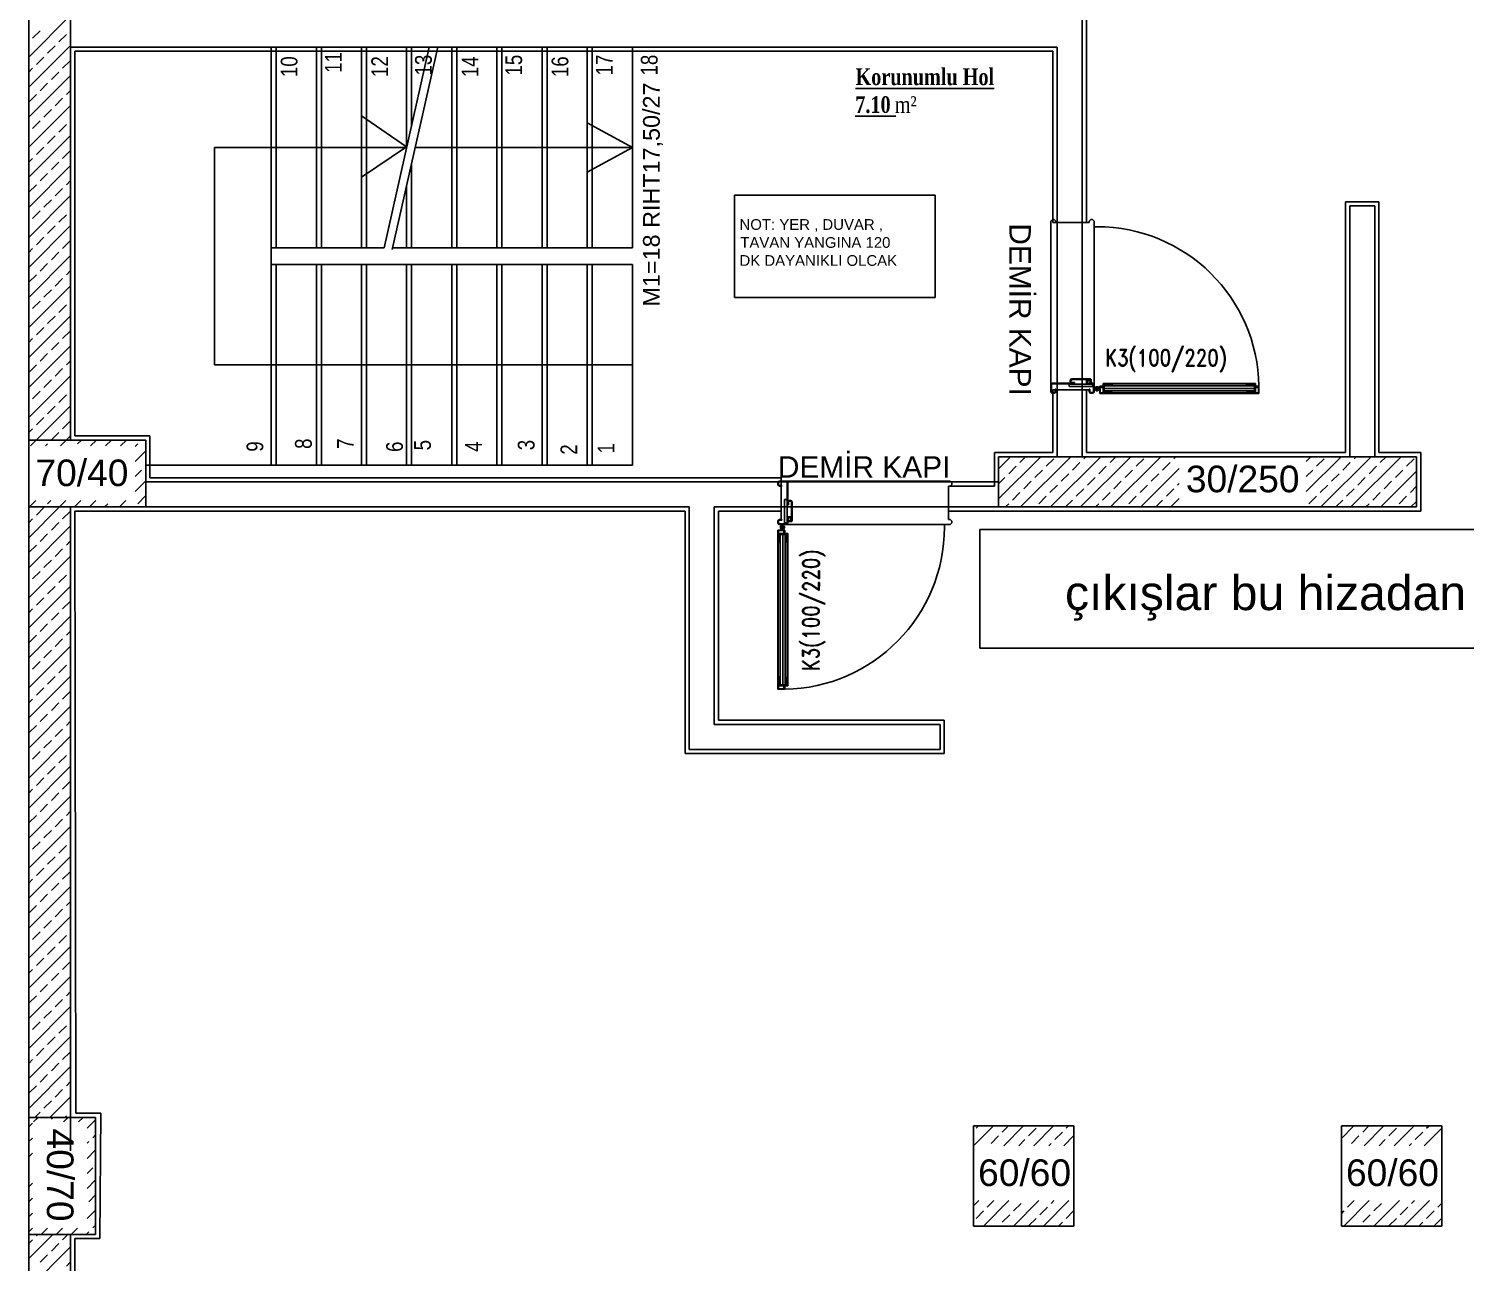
# Model space of a CAD drawing. Extents: x 357804 to 359242, y -615216 to -609926.
# Drawn here: x 357804 to 358663, y -613853 to -613115 of the extents above; entities that cross this region are included whole.
import ezdxf

# ---------------------------------------------------------------- set-up
doc = ezdxf.new("R2010")
doc.units = 0
doc.header["$MEASUREMENT"] = 0
doc.layers.add('M_Yazı', color=40, linetype='CONTINUOUS', lineweight=25)
doc.layers.add('MKDU0', color=50, linetype='CONTINUOUS')
doc.styles.add('BORA', font='times.ttf')
doc.styles.add('MtXpl_Times_New_Roma', font='timesbd.ttf')
doc.styles.add('ROMAND', font='romand', dxfattribs={"width": 0.8})
doc.styles.get("Standard").update_dxf_attribs({"font": 'arial.ttf'})
doc.styles.add('style2', font='arial.ttf')
doc.styles.add('style2222', font='arial.ttf', dxfattribs={"width": 0.8})

msp = doc.modelspace()

# ---------------------------------------------------------------- linework, layer by layer
at = {"layer": 'M_Yazı', "color": 4}
msp.add_lwpolyline([(358373.24, -613414.9), (359159.32, -613414.9), (359159.32, -613485.7), (358373.24, -613485.7)], close=True, dxfattribs=at)
at = {"layer": 'MKDU0', "color": 8, "ltscale": 0.03}
for p, q in [((357804.37, -613401.35), (357804.37, -611886.35)), ((357804.37, -614601.35), (357804.37, -611886.35)), ((357804.37, -611886.35), (357804.37, -614601.35)), ((357804.37, -611886.35), (357804.37, -614601.35)), ((357804.37, -613361.35), (357804.37, -612821.35)), ((357829.37, -613361.35), (357829.37, -612821.35)), ((358434.37, -613371.35), (358434.37, -612976.35)), ((358436.87, -613231.35), (358436.87, -612978.85)), ((357804.37, -613132.38), (357829.37, -613107.38)), ((357806.69, -613121.08), (357811.18, -613116.59)), ((357822.41, -613123.32), (357826.9, -613118.83)), ((357829.14, -613116.59), (357829.37, -613116.36)), ((357804.37, -613123.4), (357804.45, -613123.32)), ((357804.37, -613150.35), (357829.37, -613125.35)), ((357815.67, -613130.06), (357820.16, -613125.57)), ((358419.37, -613126.35), (357829.37, -613126.35)), ((357829.37, -613126.35), (357829.37, -613361.35)), ((358416.87, -613128.85), (357831.87, -613128.85)), ((357831.87, -613128.85), (357831.87, -613358.85)), ((357976.37, -613126.35), (357949.37, -613126.35)), ((357949.37, -613126.35), (357949.37, -613246.35)), ((357949.37, -613376.35), (357949.37, -613126.35)), ((357952.37, -613246.35), (357952.37, -613126.35)), ((358003.37, -613126.35), (357976.37, -613126.35)), ((357976.37, -613126.35), (357976.37, -613246.35)), ((357976.37, -613246.35), (357976.37, -613126.35)), ((357979.37, -613246.35), (357979.37, -613126.35)), ((358030.37, -613126.35), (358003.37, -613126.35)), ((358003.37, -613126.35), (358003.37, -613246.35)), ((358003.37, -613246.35), (358003.37, -613126.35)), ((358006.37, -613246.35), (358006.37, -613126.35)), ((358016.87, -613246.35), (358043.87, -613126.35)), ((358021.74, -613247.45), (358048.99, -613126.35)), ((358057.37, -613126.35), (358030.37, -613126.35)), ((358030.37, -613126.35), (358030.37, -613186.35)), ((358030.37, -613186.35), (358030.37, -613126.35)), ((358033.37, -613173.02), (358033.37, -613126.35)), ((358057.37, -613246.35), (358057.37, -613126.35)), ((358084.37, -613126.35), (358057.37, -613126.35)), ((358057.37, -613126.35), (358057.37, -613246.35)), ((358060.37, -613246.35), (358060.37, -613126.35)), ((358084.37, -613246.35), (358084.37, -613126.35)), ((358111.37, -613126.35), (358084.37, -613126.35)), ((358084.37, -613126.35), (358084.37, -613246.35)), ((358087.37, -613246.35), (358087.37, -613126.35)), ((358111.37, -613246.35), (358111.37, -613126.35)), ((358138.37, -613126.35), (358111.37, -613126.35)), ((358111.37, -613126.35), (358111.37, -613246.35)), ((358114.37, -613246.35), (358114.37, -613126.35)), ((358138.37, -613246.35), (358138.37, -613126.35)), ((358165.37, -613126.35), (358138.37, -613126.35)), ((358138.37, -613126.35), (358138.37, -613246.35)), ((358141.37, -613246.35), (358141.37, -613126.35)), ((358165.37, -613246.35), (358165.37, -613126.35)), ((358416.87, -613231.35), (358416.87, -613128.85)), ((358419.37, -613371.35), (358419.37, -613126.35)), ((357804.37, -613141.36), (357806.69, -613139.04)), ((357808.94, -613136.8), (357813.43, -613132.31)), ((357824.65, -613139.04), (357829.14, -613134.55)), ((357804.37, -613168.31), (357829.37, -613143.31)), ((357811.18, -613152.51), (357815.67, -613148.02)), ((357817.92, -613145.78), (357822.41, -613141.29)), ((357804.45, -613159.25), (357808.94, -613154.76)), ((357826.9, -613154.76), (357829.37, -613152.29)), ((357804.37, -613186.27), (357829.37, -613161.27)), ((357813.43, -613168.23), (357817.92, -613163.74)), ((357820.16, -613161.49), (357824.65, -613157)), ((357806.69, -613174.96), (357811.18, -613170.47)), ((357822.41, -613177.21), (357826.9, -613172.72)), ((357829.14, -613170.47), (357829.37, -613170.25)), ((358030.37, -613186.09), (358003.37, -613167.44)), ((358003.37, -613167.44), (358030.37, -613186.09)), ((358165.37, -613186.35), (358138.37, -613171.65)), ((358138.37, -613171.65), (358165.37, -613186.35)), ((357804.37, -613177.29), (357804.45, -613177.21)), ((357804.37, -613204.23), (357829.37, -613179.23)), ((357815.67, -613183.94), (357820.16, -613179.45)), ((357808.94, -613190.68), (357813.43, -613186.19)), ((357824.65, -613192.92), (357829.14, -613188.43)), ((357915.37, -613316.35), (357915.37, -613186.35)), ((357915.37, -613186.35), (358030.37, -613186.35)), ((358030.37, -613186.09), (358003.37, -613204.17)), ((358035.49, -613186.35), (358165.37, -613186.35)), ((358165.37, -613186.35), (358138.37, -613201.18)), ((357804.37, -613195.25), (357806.69, -613192.92)), ((357804.37, -613222.19), (357829.37, -613197.19)), ((357817.92, -613199.66), (357822.41, -613195.17)), ((358033.37, -613246.35), (358033.37, -613195.8)), ((357811.18, -613206.39), (357815.67, -613201.9)), ((357826.9, -613208.64), (357829.37, -613206.17)), ((357804.37, -613240.15), (357829.37, -613215.15)), ((357804.45, -613213.13), (357808.94, -613208.64)), ((357820.16, -613215.37), (357824.65, -613210.88)), ((358030.37, -613209.13), (358030.37, -613246.35)), ((358030.37, -613246.35), (358030.37, -613209.13)), ((358226.41, -613214.96), (358346.5, -613214.96)), ((358226.41, -613276.05), (358226.41, -613214.96)), ((358346.5, -613214.96), (358346.5, -613276.05)), ((357806.69, -613228.84), (357811.18, -613224.35)), ((357813.43, -613222.11), (357817.92, -613217.62)), ((357829.14, -613224.35), (357829.37, -613224.13)), ((358611.87, -613218.85), (358591.87, -613218.85)), ((358591.87, -613218.85), (358591.87, -613368.85)), ((358609.37, -613221.35), (358594.37, -613221.35)), ((358594.37, -613221.35), (358594.37, -613371.35)), ((358609.37, -613371.35), (358609.37, -613221.35)), ((358611.87, -613368.85), (358611.87, -613218.85)), ((357804.37, -613231.17), (357804.45, -613231.09)), ((357804.37, -613258.11), (357829.37, -613233.11)), ((357815.67, -613237.82), (357820.16, -613233.33)), ((357822.41, -613231.09), (357826.9, -613226.6)), ((358416.61, -613229.37), (358415.61, -613230.37)), ((358415.61, -613230.37), (358415.61, -613332.33)), ((358417.61, -613229.37), (358416.61, -613229.37)), ((358424.37, -613231.35), (358416.87, -613231.35)), ((358418.61, -613230.37), (358417.61, -613229.37)), ((358418.61, -613231.35), (358418.61, -613230.37)), ((358438.61, -613231.35), (358418.61, -613231.35)), ((358434.37, -613231.35), (358436.87, -613231.35)), ((358439.61, -613229.37), (358438.61, -613230.37)), ((358438.61, -613230.37), (358438.61, -613231.35)), ((358440.61, -613229.37), (358439.61, -613229.37)), ((358441.61, -613230.37), (358440.61, -613229.37)), ((358441.61, -613332.33), (358441.61, -613230.37)), ((358443.21, -613233.76), (358441.61, -613233.76)), ((357808.94, -613244.56), (357813.43, -613240.07)), ((357824.65, -613246.8), (357829.14, -613242.31)), ((358441.61, -613234.37), (358441.61, -613328.33)), ((357804.37, -613249.13), (357806.69, -613246.8)), ((357804.37, -613276.07), (357829.37, -613251.07)), ((357817.92, -613253.54), (357822.41, -613249.05)), ((357949.37, -613246.35), (357976.37, -613246.35)), ((357949.37, -613246.35), (357952.37, -613246.35)), ((357976.37, -613246.35), (358003.37, -613246.35)), ((357976.37, -613246.35), (357979.37, -613246.35)), ((358003.37, -613246.35), (358016.87, -613246.35)), ((358003.37, -613246.35), (358006.37, -613246.35)), ((358021.99, -613246.35), (358030.37, -613246.35)), ((358030.37, -613246.35), (358057.37, -613246.35)), ((358030.37, -613246.35), (358033.37, -613246.35)), ((358057.37, -613246.35), (358084.37, -613246.35)), ((358057.37, -613246.35), (358060.37, -613246.35)), ((358084.37, -613246.35), (358111.37, -613246.35)), ((358084.37, -613246.35), (358087.37, -613246.35)), ((358111.37, -613246.35), (358138.37, -613246.35)), ((358111.37, -613246.35), (358114.37, -613246.35)), ((358138.37, -613246.35), (358165.37, -613246.35)), ((358138.37, -613246.35), (358141.37, -613246.35)), ((357811.18, -613260.27), (357815.67, -613255.78)), ((357976.37, -613256.35), (357949.37, -613256.35)), ((357949.37, -613256.35), (357949.37, -613376.35)), ((357952.37, -613376.35), (357952.37, -613256.35)), ((358003.37, -613256.35), (357976.37, -613256.35)), ((357976.37, -613256.35), (357976.37, -613376.35)), ((357976.37, -613376.35), (357976.37, -613256.35)), ((357979.37, -613376.35), (357979.37, -613256.35)), ((358030.37, -613256.35), (358003.37, -613256.35)), ((358003.37, -613256.35), (358003.37, -613376.35)), ((358003.37, -613376.35), (358003.37, -613256.35)), ((358006.37, -613376.35), (358006.37, -613256.35)), ((358057.37, -613256.35), (358030.37, -613256.35)), ((358030.37, -613256.35), (358030.37, -613376.35)), ((358030.37, -613376.35), (358030.37, -613256.35)), ((358033.37, -613376.35), (358033.37, -613256.35)), ((358057.37, -613376.35), (358057.37, -613256.35)), ((358084.37, -613256.35), (358057.37, -613256.35)), ((358057.37, -613256.35), (358057.37, -613376.35)), ((358060.37, -613376.35), (358060.37, -613256.35)), ((358084.37, -613376.35), (358084.37, -613256.35)), ((358111.37, -613256.35), (358084.37, -613256.35)), ((358084.37, -613256.35), (358084.37, -613376.35)), ((358087.37, -613376.35), (358087.37, -613256.35)), ((358111.37, -613376.35), (358111.37, -613256.35)), ((358138.37, -613256.35), (358111.37, -613256.35)), ((358111.37, -613256.35), (358111.37, -613376.35)), ((358114.37, -613376.35), (358114.37, -613256.35)), ((358138.37, -613376.35), (358138.37, -613256.35)), ((358165.37, -613256.35), (358138.37, -613256.35)), ((358138.37, -613256.35), (358138.37, -613376.35)), ((358141.37, -613376.35), (358141.37, -613256.35)), ((358165.37, -613376.35), (358165.37, -613256.35)), ((357804.45, -613267.01), (357808.94, -613262.52)), ((357820.16, -613269.25), (357824.65, -613264.76)), ((357826.9, -613262.52), (357829.37, -613260.05)), ((357804.37, -613294.03), (357829.37, -613269.03)), ((357813.43, -613275.99), (357817.92, -613271.5)), ((358346.5, -613276.05), (358226.41, -613276.05)), ((357804.37, -613285.05), (357804.45, -613284.97)), ((357806.69, -613282.72), (357811.18, -613278.23)), ((357822.41, -613284.97), (357826.9, -613280.48)), ((357829.14, -613278.23), (357829.37, -613278.01)), ((357804.37, -613311.99), (357829.37, -613286.99)), ((357808.94, -613298.44), (357813.43, -613293.95)), ((357815.67, -613291.7), (357820.16, -613287.21)), ((357804.37, -613303.01), (357806.69, -613300.68)), ((357824.65, -613300.68), (357829.14, -613296.19)), ((357804.37, -613329.95), (357829.37, -613304.95)), ((357811.18, -613314.16), (357815.67, -613309.67)), ((357817.92, -613307.42), (357822.41, -613302.93)), ((357804.45, -613320.89), (357808.94, -613316.4)), ((357820.16, -613323.14), (357824.65, -613318.65)), ((357826.9, -613316.4), (357829.37, -613313.93)), ((358165.37, -613316.35), (357915.37, -613316.35)), ((357804.37, -613347.91), (357829.37, -613322.91)), ((357813.43, -613329.87), (357817.92, -613325.38)), ((358415.61, -613332.33), (358415.61, -613328.33)), ((358416.01, -613328.33), (358416.01, -613332.33)), ((358416.61, -613327.33), (358427.67, -613327.33)), ((358427.67, -613327.73), (358416.61, -613327.73)), ((358440.55, -613327.85), (358426.6, -613327.85)), ((358426.6, -613327.85), (358426.6, -613329.35)), ((358427.13, -613326.33), (358427.13, -613325.83)), ((358427.53, -613325.83), (358427.53, -613326.33)), ((358427.67, -613327.33), (358427.67, -613327.73)), ((358428.13, -613324.83), (358439.18, -613324.83)), ((358439.18, -613325.23), (358428.13, -613325.23)), ((358428.13, -613326.93), (358429.8, -613326.93)), ((358429.8, -613327.33), (358428.13, -613327.33)), ((358429.8, -613326.93), (358429.8, -613327.33)), ((358436.9, -613327.73), (358436.9, -613325.33)), ((358436.9, -613325.33), (358439.18, -613325.33)), ((358440.61, -613327.73), (358436.9, -613327.73)), ((358439.18, -613325.74), (358437.3, -613325.74)), ((358437.3, -613325.74), (358437.3, -613327.33)), ((358437.3, -613327.33), (358440.61, -613327.33)), ((358437.43, -613327.23), (358437.43, -613325.84)), ((358437.43, -613325.84), (358439.3, -613325.84)), ((358439.81, -613327.23), (358437.43, -613327.23)), ((358439.09, -613327.03), (358439.61, -613327.03)), ((358439.3, -613326.04), (358439.21, -613326.04)), ((358439.35, -613326.03), (358439.3, -613326.04)), ((358439.61, -613327.03), (358439.61, -613325.91)), ((358439.72, -613325.3), (358439.81, -613324.9)), ((358439.81, -613324.9), (358439.81, -613325.84)), ((358439.81, -613325.84), (358439.81, -613327.23)), ((358440.55, -613329.35), (358440.55, -613327.85)), ((358441.21, -613332.33), (358441.21, -613328.33)), ((358441.61, -613328.33), (358441.61, -613332.33)), ((358446.91, -613329.43), (358446.91, -613327.43)), ((358446.91, -613327.43), (358538.07, -613327.43)), ((358537.87, -613327.63), (358447.11, -613327.63)), ((358447.11, -613327.63), (358447.11, -613329.63)), ((358447.21, -613333.13), (358447.21, -613327.73)), ((358447.21, -613327.73), (358452.21, -613327.73)), ((358452.21, -613328.13), (358447.61, -613328.13)), ((358447.61, -613328.13), (358447.61, -613332.73)), ((358447.71, -613328.93), (358447.71, -613328.23)), ((358447.71, -613328.23), (358452.31, -613328.23)), ((358452.21, -613327.73), (358452.21, -613328.13)), ((358452.31, -613328.23), (358452.31, -613327.73)), ((358452.31, -613327.73), (358532.67, -613327.73)), ((358532.67, -613327.73), (358532.67, -613328.23)), ((358532.67, -613328.23), (358537.27, -613328.23)), ((358532.77, -613328.13), (358532.77, -613327.73)), ((358532.77, -613327.73), (358537.77, -613327.73)), ((358537.37, -613328.13), (358532.77, -613328.13)), ((358537.27, -613328.23), (358537.27, -613328.93)), ((358537.37, -613332.73), (358537.37, -613328.13)), ((358537.77, -613327.73), (358537.77, -613333.13)), ((358537.87, -613329.63), (358537.87, -613327.63)), ((358538.07, -613327.43), (358538.07, -613329.43)), ((357806.69, -613336.61), (357811.18, -613332.12)), ((357822.41, -613338.85), (357826.9, -613334.36)), ((357829.14, -613332.12), (357829.37, -613331.89)), ((358415.61, -613332.33), (358416.61, -613333.33)), ((358417.61, -613332.93), (358416.61, -613332.93)), ((358416.61, -613332.93), (358417.61, -613332.93)), ((358417.61, -613333.33), (358416.61, -613333.33)), ((358416.61, -613333.33), (358417.61, -613333.33)), ((358416.87, -613368.85), (358416.87, -613331.35)), ((358416.87, -613331.35), (358424.37, -613331.35)), ((358417.61, -613333.33), (358418.61, -613332.33)), ((358418.21, -613332.33), (358418.21, -613330.96)), ((358418.21, -613330.96), (358418.61, -613330.96)), ((358418.61, -613330.96), (358418.61, -613332.33)), ((358418.61, -613332.33), (358418.61, -613331.35)), ((358418.61, -613331.35), (358438.61, -613331.35)), ((358426.6, -613329.35), (358440.55, -613329.35)), ((358436.87, -613331.35), (358434.37, -613331.35)), ((358436.87, -613368.85), (358436.87, -613331.35)), ((358438.61, -613332.33), (358438.61, -613330.96)), ((358438.61, -613330.96), (358439.01, -613330.96)), ((358438.61, -613331.35), (358438.61, -613332.33)), ((358438.61, -613332.33), (358439.61, -613333.33)), ((358439.01, -613330.96), (358439.01, -613332.33)), ((358439.61, -613332.93), (358440.61, -613332.93)), ((358440.61, -613333.33), (358439.61, -613333.33)), ((358439.61, -613333.33), (358440.61, -613333.33)), ((358440.61, -613333.33), (358441.61, -613332.33)), ((358442.15, -613330.08), (358441.61, -613330.08)), ((358441.61, -613330.63), (358444.81, -613330.63)), ((358442.15, -613331.19), (358441.61, -613331.19)), ((358443.21, -613329.03), (358443.21, -613332.23)), ((358444.24, -613330.01), (358444.91, -613330.01)), ((358444.31, -613331.12), (358444.91, -613331.12)), ((358444.91, -613333.43), (358444.91, -613329.13)), ((358444.91, -613329.13), (358446.81, -613329.13)), ((358540.07, -613333.43), (358444.91, -613333.43)), ((358446.81, -613329.33), (358445.11, -613329.33)), ((358445.11, -613329.33), (358445.11, -613333.23)), ((358445.11, -613329.83), (358447.01, -613329.83)), ((358447.01, -613333.03), (358445.11, -613333.03)), ((358445.11, -613333.23), (358539.87, -613333.23)), ((358445.41, -613329.63), (358445.41, -613329.43)), ((358445.41, -613329.43), (358446.91, -613329.43)), ((358447.11, -613329.63), (358445.41, -613329.63)), ((358446.81, -613329.13), (358446.81, -613329.33)), ((358446.81, -613329.13), (358446.91, -613329.13)), ((358447.01, -613329.83), (358447.01, -613333.03)), ((358452.21, -613333.13), (358447.21, -613333.13)), ((358447.61, -613330.43), (358537.37, -613330.43)), ((358447.61, -613332.73), (358452.21, -613332.73)), ((358537.27, -613328.93), (358447.71, -613328.93)), ((358537.27, -613331.93), (358447.71, -613331.93)), ((358447.71, -613331.93), (358447.71, -613332.63)), ((358447.71, -613332.63), (358452.31, -613332.63)), ((358452.21, -613332.73), (358452.21, -613333.13)), ((358452.31, -613332.63), (358452.31, -613333.13)), ((358452.31, -613333.13), (358532.67, -613333.13)), ((358532.67, -613333.13), (358532.67, -613332.63)), ((358532.67, -613332.63), (358537.27, -613332.63)), ((358532.77, -613333.13), (358532.77, -613332.73)), ((358532.77, -613332.73), (358537.37, -613332.73)), ((358537.77, -613333.13), (358532.77, -613333.13)), ((358537.27, -613332.63), (358537.27, -613331.93)), ((358539.57, -613329.63), (358537.87, -613329.63)), ((358539.87, -613329.83), (358537.97, -613329.83)), ((358537.97, -613329.83), (358537.97, -613333.03)), ((358537.97, -613333.03), (358539.87, -613333.03)), ((358538.17, -613329.13), (358538.07, -613329.13)), ((358538.07, -613329.43), (358539.57, -613329.43)), ((358538.17, -613329.33), (358538.17, -613329.13)), ((358538.17, -613329.13), (358540.07, -613329.13)), ((358539.87, -613329.33), (358538.17, -613329.33)), ((358539.57, -613329.43), (358539.57, -613329.63)), ((358539.87, -613333.23), (358539.87, -613329.33)), ((358540.07, -613329.13), (358540.07, -613333.43)), ((357804.37, -613338.93), (357804.45, -613338.85)), ((357808.89, -613361.35), (357829.37, -613340.87)), ((357815.67, -613345.59), (357820.16, -613341.1)), ((357808.94, -613352.32), (357813.43, -613347.83)), ((357824.65, -613354.57), (357829.14, -613350.08)), ((357804.37, -613356.89), (357806.69, -613354.57)), ((357804.37, -613361.35), (357874.37, -613361.35)), ((357804.37, -613401.35), (357804.37, -613361.35)), ((357805.44, -613364.8), (357808.89, -613361.35)), ((357817.92, -613361.3), (357822.41, -613356.81)), ((357823.4, -613364.8), (357826.85, -613361.35)), ((357826.85, -613361.35), (357829.37, -613358.83)), ((357829.37, -613361.35), (357874.37, -613361.35)), ((357829.37, -613361.35), (357874.37, -613361.35)), ((357831.87, -613358.85), (357876.87, -613358.85)), ((357833.63, -613363.55), (357835.83, -613361.35)), ((357841.36, -613364.8), (357844.81, -613361.35)), ((357850.34, -613364.8), (357853.79, -613361.35)), ((357859.32, -613364.8), (357862.77, -613361.35)), ((357874.37, -613361.35), (357874.37, -613401.35)), ((357874.37, -613361.35), (357874.37, -613376.35)), ((357874.37, -613361.35), (357874.37, -613386.35)), ((357876.87, -613358.85), (357876.87, -613383.85)), ((357804.37, -613365.87), (357804.4, -613365.84)), ((357814.42, -613364.8), (357815.67, -613363.55)), ((357867.97, -613365.13), (357869.55, -613363.55)), ((357867.97, -613374.11), (357874.37, -613367.71)), ((358381.87, -613388.85), (358381.87, -613368.85)), ((358381.87, -613368.85), (358416.87, -613368.85)), ((358384.37, -613378.57), (358391.58, -613371.35)), ((358384.37, -613396.53), (358409.54, -613371.35)), ((358384.37, -613371.35), (358634.37, -613371.35)), ((358384.37, -613401.35), (358384.37, -613371.35)), ((358384.37, -613386.35), (358384.37, -613371.35)), ((358384.37, -613371.35), (358419.37, -613371.35)), ((358397.14, -613374.77), (358400.56, -613371.35)), ((358397.5, -613401.35), (358427.5, -613371.35)), ((358415.46, -613401.35), (358445.46, -613371.35)), ((358433.42, -613401.35), (358463.42, -613371.35)), ((358584.37, -613371.35), (358434.37, -613371.35)), ((358435.31, -613372.53), (358436.48, -613371.35)), ((358591.87, -613368.85), (358436.87, -613368.85)), ((358451.02, -613374.77), (358454.44, -613371.35)), ((358451.38, -613401.35), (358481.38, -613371.35)), ((358489.19, -613372.53), (358490.36, -613371.35)), ((358568.33, -613374.21), (358571.19, -613371.35)), ((358568.33, -613392.17), (358589.15, -613371.35)), ((358577.11, -613401.35), (358607.11, -613371.35)), ((358594.37, -613371.35), (358584.37, -613371.35)), ((358595.07, -613401.35), (358625.07, -613371.35)), ((358596.95, -613372.53), (358598.13, -613371.35)), ((358634.37, -613371.35), (358609.37, -613371.35)), ((358636.87, -613368.85), (358611.87, -613368.85)), ((358612.67, -613374.77), (358616.09, -613371.35)), ((358634.37, -613371.35), (358634.37, -613401.35)), ((358634.37, -613401.35), (358634.37, -613371.35)), ((358636.87, -613403.85), (358636.87, -613368.85)), ((357867.97, -613383.09), (357871.8, -613379.26)), ((357874.04, -613377.02), (357874.37, -613376.69)), ((357874.37, -613376.35), (357949.37, -613376.35)), ((357949.37, -613376.35), (357976.37, -613376.35)), ((357949.37, -613376.35), (357952.37, -613376.35)), ((357976.37, -613376.35), (358003.37, -613376.35)), ((357976.37, -613376.35), (357979.37, -613376.35)), ((358003.37, -613376.35), (358030.37, -613376.35)), ((358003.37, -613376.35), (358006.37, -613376.35)), ((358030.37, -613376.35), (358057.37, -613376.35)), ((358030.37, -613376.35), (358033.37, -613376.35)), ((358057.37, -613376.35), (358084.37, -613376.35)), ((358057.37, -613376.35), (358060.37, -613376.35)), ((358084.37, -613376.35), (358111.37, -613376.35)), ((358084.37, -613376.35), (358087.37, -613376.35)), ((358111.37, -613376.35), (358138.37, -613376.35)), ((358111.37, -613376.35), (358114.37, -613376.35)), ((358138.37, -613376.35), (358165.37, -613376.35)), ((358138.37, -613376.35), (358141.37, -613376.35)), ((358390.41, -613381.51), (358394.9, -613377.02)), ((358406.12, -613383.75), (358410.61, -613379.26)), ((358412.86, -613377.02), (358417.35, -613372.53)), ((358428.57, -613379.26), (358433.06, -613374.77)), ((358444.29, -613381.51), (358448.78, -613377.02)), ((358460, -613383.75), (358464.49, -613379.26)), ((358466.74, -613377.02), (358471.23, -613372.53)), ((358469.35, -613401.35), (358492.4, -613378.3)), ((358482.46, -613379.26), (358486.95, -613374.77)), ((358568.33, -613383.19), (358572.26, -613379.26)), ((358574.5, -613377.02), (358578.99, -613372.53)), ((358590.22, -613379.26), (358594.71, -613374.77)), ((358605.93, -613381.51), (358610.42, -613377.02)), ((358613.03, -613401.35), (358634.37, -613380.02)), ((358621.65, -613383.75), (358626.14, -613379.26)), ((358628.38, -613377.02), (358632.87, -613372.53)), ((357804.37, -613383.83), (357804.4, -613383.8)), ((357867.97, -613392.07), (357874.37, -613385.67)), ((357874.37, -613386.35), (358384.37, -613386.35)), ((357876.87, -613383.85), (358254.37, -613383.85)), ((358253.39, -613385.89), (358252.39, -613386.89)), ((358252.39, -613387.89), (358252.39, -613386.89)), ((358252.39, -613386.89), (358252.39, -613387.89)), ((358252.39, -613387.89), (358253.39, -613388.89)), ((358252.79, -613387.89), (358252.79, -613386.89)), ((358252.79, -613386.89), (358252.79, -613387.89)), ((358253.39, -613385.89), (358257.39, -613385.89)), ((358355.35, -613385.89), (358253.39, -613385.89)), ((358257.39, -613386.29), (358253.39, -613386.29)), ((358253.39, -613388.49), (358254.76, -613388.49)), ((358254.37, -613383.85), (358254.37, -613391.35)), ((358254.76, -613388.49), (358254.76, -613388.89)), ((358257.99, -613397.95), (358257.99, -613386.89)), ((358258.39, -613386.89), (358258.39, -613397.95)), ((358356.35, -613386.89), (358355.35, -613385.89)), ((358355.35, -613388.89), (358356.35, -613387.89)), ((358356.35, -613387.89), (358356.35, -613386.89)), ((358384.37, -613387.55), (358388.16, -613383.75)), ((358399.39, -613390.49), (358403.88, -613386)), ((358415.1, -613392.73), (358419.59, -613388.24)), ((358421.84, -613386), (358426.33, -613381.51)), ((358437.55, -613388.24), (358442.04, -613383.75)), ((358453.27, -613390.49), (358457.76, -613386)), ((358468.98, -613392.73), (358473.47, -613388.24)), ((358475.72, -613386), (358480.21, -613381.51)), ((358491.44, -613388.24), (358492.4, -613387.28)), ((358576.75, -613392.73), (358581.24, -613388.24)), ((358583.48, -613386), (358587.97, -613381.51)), ((358599.2, -613388.24), (358603.69, -613383.75)), ((358614.91, -613390.49), (358619.4, -613386)), ((357804.37, -613392.81), (357804.4, -613392.78)), ((357869.55, -613399.47), (357874.04, -613394.98)), ((358254.76, -613388.89), (358253.39, -613388.89)), ((358253.39, -613388.89), (358254.37, -613388.89)), ((358254.37, -613388.89), (358254.37, -613408.89)), ((358257.87, -613396.87), (358256.37, -613396.87)), ((358256.37, -613396.87), (358256.37, -613410.83)), ((358257.87, -613410.83), (358257.87, -613396.87)), ((358354.37, -613391.35), (358354.37, -613388.85)), ((358354.37, -613388.85), (358381.87, -613388.85)), ((358354.37, -613408.89), (358354.37, -613388.89)), ((358354.37, -613388.89), (358355.35, -613388.89)), ((358392.65, -613397.22), (358397.14, -613392.73)), ((358408.37, -613399.47), (358412.86, -613394.98)), ((358424.44, -613401.35), (358428.57, -613397.22)), ((358430.82, -613394.98), (358435.31, -613390.49)), ((358446.53, -613397.22), (358451.02, -613392.73)), ((358462.25, -613399.47), (358466.74, -613394.98)), ((358478.33, -613401.35), (358482.46, -613397.22)), ((358484.7, -613394.98), (358489.19, -613390.49)), ((358487.31, -613401.35), (358492.4, -613396.26)), ((358570.01, -613399.47), (358574.5, -613394.98)), ((358586.09, -613401.35), (358590.22, -613397.22)), ((358592.46, -613394.98), (358596.95, -613390.49)), ((358608.18, -613397.22), (358612.67, -613392.73)), ((358623.89, -613399.47), (358628.38, -613394.98)), ((358630.63, -613392.73), (358634.37, -613389)), ((358199.37, -613401.35), (357804.37, -613401.35)), ((357804.37, -613401.79), (357804.81, -613401.35)), ((357804.37, -613419.75), (357822.77, -613401.35)), ((357804.37, -613786.35), (357804.37, -613401.35)), ((357874.37, -613401.35), (357804.37, -613401.35)), ((357804.81, -613401.35), (357808.58, -613397.58)), ((357808.94, -613406.2), (357813.43, -613401.71)), ((357815.67, -613399.47), (357817.56, -613397.58)), ((357822.77, -613401.35), (357826.54, -613397.58)), ((357824.65, -613408.45), (357829.14, -613403.96)), ((357829.37, -613786.35), (357829.37, -613401.35)), ((357829.37, -613766.35), (357829.37, -613401.35)), ((357829.37, -613401.35), (358199.37, -613401.35)), ((357831.75, -613401.35), (357835.52, -613397.58)), ((357832.54, -613763.86), (357831.87, -613403.85)), ((357831.87, -613403.85), (358196.87, -613403.85)), ((357840.73, -613401.35), (357844.5, -613397.58)), ((357849.71, -613401.35), (357851.59, -613399.47)), ((357858.69, -613401.35), (357862.46, -613397.58)), ((358196.87, -613403.85), (358196.87, -613548.85)), ((358199.37, -613401.35), (358199.37, -613546.35)), ((358214.37, -613531.35), (358214.37, -613401.35)), ((358214.37, -613401.35), (358634.37, -613401.35)), ((358216.87, -613528.85), (358216.87, -613403.85)), ((358216.87, -613403.85), (358254.37, -613403.85)), ((358254.37, -613403.85), (358254.37, -613401.35)), ((358258.39, -613397.95), (358257.99, -613397.95)), ((358258.39, -613400.07), (358258.39, -613398.4)), ((358258.79, -613400.07), (358258.39, -613400.07)), ((358258.79, -613398.4), (358258.79, -613400.07)), ((358259.39, -613397.4), (358259.89, -613397.4)), ((358259.89, -613397.8), (358259.39, -613397.8)), ((358260.49, -613409.46), (358260.49, -613398.4)), ((358260.89, -613398.4), (358260.89, -613409.46)), ((358354.37, -613401.35), (358354.37, -613403.85)), ((358354.37, -613403.85), (358436.87, -613403.85)), ((358634.37, -613401.35), (358384.37, -613401.35)), ((358388.52, -613401.35), (358390.41, -613399.47)), ((358436.87, -613403.85), (358636.87, -613403.85)), ((358442.4, -613401.35), (358444.29, -613399.47)), ((358496.29, -613401.35), (358496.39, -613401.25)), ((358505.27, -613401.35), (358505.37, -613401.25)), ((358523.23, -613401.35), (358523.33, -613401.25)), ((358532.21, -613401.35), (358532.31, -613401.25)), ((358541.19, -613401.35), (358541.29, -613401.25)), ((358550.17, -613401.35), (358550.27, -613401.25)), ((358559.15, -613401.35), (358559.25, -613401.25)), ((358604.05, -613401.35), (358605.93, -613399.47)), ((358630.99, -613401.35), (358634.37, -613397.98)), ((357804.37, -613410.77), (357806.69, -613408.45)), ((357804.37, -613437.71), (357829.37, -613412.71)), ((357817.92, -613415.18), (357822.41, -613410.69)), ((358253.39, -613408.89), (358252.39, -613409.89)), ((358252.39, -613410.89), (358252.39, -613409.89)), ((358252.39, -613409.89), (358252.39, -613410.89)), ((358252.39, -613410.89), (358253.39, -613411.89)), ((358252.79, -613409.89), (358252.79, -613410.89)), ((358253.39, -613408.89), (358254.76, -613408.89)), ((358254.37, -613408.89), (358253.39, -613408.89)), ((358254.76, -613409.29), (358253.39, -613409.29)), ((358253.39, -613411.49), (358257.39, -613411.49)), ((358257.39, -613411.89), (358253.39, -613411.89)), ((358253.39, -613411.89), (358355.35, -613411.89)), ((358256.69, -613413.49), (358253.49, -613413.49)), ((358254.53, -613412.43), (358254.53, -613411.89)), ((358254.76, -613408.89), (358254.76, -613409.29)), ((358255.09, -613411.89), (358255.09, -613415.09)), ((358255.64, -613412.43), (358255.64, -613411.89)), ((358255.71, -613414.52), (358255.71, -613415.19)), ((358256.37, -613410.83), (358257.87, -613410.83)), ((358351.35, -613411.89), (358257.39, -613411.89)), ((358257.99, -613410.89), (358257.99, -613407.18)), ((358257.99, -613407.18), (358260.39, -613407.18)), ((358258.39, -613407.58), (358258.39, -613410.89)), ((358259.98, -613407.58), (358258.39, -613407.58)), ((358258.49, -613410.09), (358258.49, -613407.71)), ((358258.49, -613407.71), (358259.88, -613407.71)), ((358259.88, -613410.09), (358258.49, -613410.09)), ((358258.69, -613409.36), (358258.69, -613409.89)), ((358258.69, -613409.89), (358259.81, -613409.89)), ((358259.68, -613409.58), (358259.68, -613409.49)), ((358259.69, -613409.63), (358259.68, -613409.58)), ((358259.88, -613407.71), (358259.88, -613409.58)), ((358260.82, -613410.09), (358259.88, -613410.09)), ((358259.98, -613409.46), (358259.98, -613407.58)), ((358260.39, -613407.18), (358260.39, -613409.46)), ((358260.42, -613410), (358260.82, -613410.09)), ((358351.96, -613413.49), (358351.96, -613411.89)), ((358355.35, -613408.89), (358354.37, -613408.89)), ((358356.35, -613409.89), (358355.35, -613408.89)), ((358355.35, -613411.89), (358356.35, -613410.89)), ((358356.35, -613410.89), (358356.35, -613409.89)), ((357811.18, -613421.92), (357815.67, -613417.43)), ((357826.9, -613424.16), (357829.37, -613421.69)), ((358252.29, -613510.35), (358252.29, -613415.19)), ((358252.29, -613415.19), (358256.59, -613415.19)), ((358256.39, -613415.39), (358252.49, -613415.39)), ((358252.49, -613415.39), (358252.49, -613510.15)), ((358252.59, -613422.49), (358252.59, -613417.49)), ((358252.59, -613417.49), (358257.99, -613417.49)), ((358252.99, -613422.49), (358252.59, -613422.49)), ((358253.09, -613422.59), (358252.59, -613422.59)), ((358252.59, -613422.59), (358252.59, -613502.95)), ((358252.69, -613417.29), (358252.69, -613415.39)), ((358255.89, -613417.29), (358252.69, -613417.29)), ((358252.99, -613417.89), (358252.99, -613422.49)), ((358257.59, -613417.89), (358252.99, -613417.89)), ((358253.79, -613417.99), (358253.09, -613417.99)), ((358253.09, -613417.99), (358253.09, -613422.59)), ((358253.79, -613507.55), (358253.79, -613417.99)), ((358254.6, -613414.58), (358254.6, -613415.19)), ((358255.29, -613417.89), (358255.29, -613507.65)), ((358255.89, -613415.39), (358255.89, -613417.29)), ((358256.09, -613417.39), (358256.09, -613415.69)), ((358256.09, -613415.69), (358256.29, -613415.69)), ((358258.09, -613417.39), (358256.09, -613417.39)), ((358256.29, -613415.69), (358256.29, -613417.19)), ((358256.29, -613417.19), (358258.29, -613417.19)), ((358256.39, -613417.09), (358256.39, -613415.39)), ((358256.59, -613417.09), (358256.39, -613417.09)), ((358256.59, -613415.19), (358256.59, -613417.09)), ((358256.59, -613417.09), (358256.59, -613417.19)), ((358256.79, -613507.55), (358256.79, -613417.99)), ((358256.79, -613417.99), (358257.49, -613417.99)), ((358257.49, -613417.99), (358257.49, -613422.59)), ((358257.49, -613422.59), (358257.99, -613422.59)), ((358257.59, -613422.49), (358257.59, -613417.89)), ((358257.99, -613422.49), (358257.59, -613422.49)), ((358257.99, -613417.49), (358257.99, -613422.49)), ((358257.99, -613422.59), (358257.99, -613502.95)), ((358258.09, -613508.15), (358258.09, -613417.39)), ((358258.29, -613417.19), (358258.29, -613508.35)), ((357804.37, -613455.67), (357829.37, -613430.67)), ((357804.45, -613428.65), (357808.94, -613424.16)), ((357820.16, -613430.9), (357824.65, -613426.41)), ((357806.69, -613444.37), (357811.18, -613439.88)), ((357813.43, -613437.63), (357817.92, -613433.14)), ((357829.14, -613439.88), (357829.37, -613439.65)), ((357804.37, -613446.69), (357804.45, -613446.61)), ((357804.37, -613473.63), (357829.37, -613448.63)), ((357815.67, -613453.35), (357820.16, -613448.86)), ((357822.41, -613446.61), (357826.9, -613442.12)), ((357808.94, -613460.08), (357813.43, -613455.59)), ((357804.37, -613464.65), (357806.69, -613462.33)), ((357817.92, -613469.06), (357822.41, -613464.57)), ((357824.65, -613462.33), (357829.14, -613457.84)), ((357804.37, -613491.59), (357829.37, -613466.59)), ((357811.18, -613475.8), (357815.67, -613471.31)), ((357804.45, -613482.54), (357808.94, -613478.05)), ((357820.16, -613484.78), (357824.65, -613480.29)), ((357826.9, -613478.05), (357829.37, -613475.58)), ((357804.37, -613509.56), (357829.37, -613484.56)), ((357813.43, -613491.52), (357817.92, -613487.03)), ((357806.69, -613498.25), (357811.18, -613493.76)), ((357822.41, -613500.5), (357826.9, -613496.01)), ((357829.14, -613493.76), (357829.37, -613493.54)), ((357804.37, -613500.58), (357804.45, -613500.5)), ((357804.37, -613527.52), (357829.37, -613502.52)), ((357815.67, -613507.23), (357820.16, -613502.74)), ((358252.59, -613502.95), (358253.09, -613502.95)), ((358252.59, -613508.05), (358252.59, -613503.05)), ((358252.59, -613503.05), (358252.99, -613503.05)), ((358257.99, -613508.05), (358252.59, -613508.05)), ((358255.89, -613508.25), (358252.69, -613508.25)), ((358252.69, -613508.25), (358252.69, -613510.15)), ((358252.99, -613503.05), (358252.99, -613507.65)), ((358252.99, -613507.65), (358257.59, -613507.65)), ((358253.09, -613502.95), (358253.09, -613507.55)), ((358253.09, -613507.55), (358253.79, -613507.55)), ((358255.89, -613510.15), (358255.89, -613508.25)), ((358256.09, -613509.85), (358256.09, -613508.15)), ((358256.09, -613508.15), (358258.09, -613508.15)), ((358258.29, -613508.35), (358256.29, -613508.35)), ((358256.29, -613508.35), (358256.29, -613509.85)), ((358256.39, -613510.15), (358256.39, -613508.45)), ((358256.39, -613508.45), (358256.59, -613508.45)), ((358256.59, -613508.45), (358256.59, -613508.35)), ((358256.59, -613508.45), (358256.59, -613510.35)), ((358257.49, -613507.55), (358256.79, -613507.55)), ((358257.49, -613502.95), (358257.49, -613507.55)), ((358257.99, -613502.95), (358257.49, -613502.95)), ((358257.59, -613507.65), (358257.59, -613503.05)), ((358257.59, -613503.05), (358257.99, -613503.05)), ((358257.99, -613503.05), (358257.99, -613508.05)), ((357804.37, -613518.54), (357806.69, -613516.21)), ((357808.94, -613513.97), (357813.43, -613509.48)), ((357824.65, -613516.21), (357829.14, -613511.72)), ((358256.59, -613510.35), (358252.29, -613510.35)), ((358252.49, -613510.15), (358256.39, -613510.15)), ((358256.29, -613509.85), (358256.09, -613509.85)), ((357804.37, -613545.48), (357829.37, -613520.48)), ((357811.18, -613529.68), (357815.67, -613525.19)), ((357817.92, -613522.95), (357822.41, -613518.46)), ((357804.45, -613536.42), (357808.94, -613531.93)), ((357820.16, -613538.66), (357824.65, -613534.17)), ((357826.9, -613531.93), (357829.37, -613529.46)), ((358349.37, -613531.35), (358214.37, -613531.35)), ((358351.87, -613528.85), (358216.87, -613528.85)), ((358349.37, -613546.35), (358349.37, -613531.35)), ((358351.87, -613548.85), (358351.87, -613528.85)), ((357804.37, -613563.44), (357829.37, -613538.44)), ((357813.43, -613545.4), (357817.92, -613540.91)), ((357806.69, -613552.13), (357811.18, -613547.64)), ((357822.41, -613554.38), (357826.9, -613549.89)), ((357829.14, -613547.64), (357829.37, -613547.42)), ((358196.87, -613548.85), (358351.87, -613548.85)), ((358199.37, -613546.35), (358349.37, -613546.35)), ((357804.37, -613554.46), (357804.45, -613554.38)), ((357804.37, -613581.4), (357829.37, -613556.4)), ((357815.67, -613561.11), (357820.16, -613556.62)), ((357808.94, -613567.85), (357813.43, -613563.36)), ((357824.65, -613570.09), (357829.14, -613565.6)), ((357804.37, -613572.42), (357806.69, -613570.09)), ((357804.37, -613599.36), (357829.37, -613574.36)), ((357817.92, -613576.83), (357822.41, -613572.34)), ((357804.45, -613590.3), (357808.94, -613585.81)), ((357811.18, -613583.56), (357815.67, -613579.07)), ((357826.9, -613585.81), (357829.37, -613583.34)), ((357804.37, -613617.32), (357829.37, -613592.32)), ((357813.43, -613599.28), (357817.92, -613594.79)), ((357820.16, -613592.54), (357824.65, -613588.05)), ((357806.69, -613606.01), (357811.18, -613601.52)), ((357829.14, -613601.52), (357829.37, -613601.3)), ((357804.37, -613608.34), (357804.45, -613608.26)), ((357804.37, -613635.28), (357829.37, -613610.28)), ((357815.67, -613614.99), (357820.16, -613610.5)), ((357822.41, -613608.26), (357826.9, -613603.77)), ((357808.94, -613621.73), (357813.43, -613617.24)), ((357824.65, -613623.97), (357829.14, -613619.48)), ((357804.37, -613626.3), (357806.69, -613623.97)), ((357804.37, -613653.24), (357829.37, -613628.24)), ((357817.92, -613630.71), (357822.41, -613626.22)), ((357811.18, -613637.44), (357815.67, -613632.95)), ((357826.9, -613639.69), (357829.37, -613637.22)), ((357804.37, -613671.2), (357829.37, -613646.2)), ((357804.45, -613644.18), (357808.94, -613639.69)), ((357820.16, -613646.42), (357824.65, -613641.93)), ((357813.43, -613653.16), (357817.92, -613648.67)), ((357804.37, -613662.22), (357804.45, -613662.14)), ((357806.69, -613659.9), (357811.18, -613655.41)), ((357822.41, -613662.14), (357826.9, -613657.65)), ((357829.14, -613655.41), (357829.37, -613655.18)), ((357804.37, -613689.16), (357829.37, -613664.16)), ((357808.94, -613675.61), (357813.43, -613671.12)), ((357815.67, -613668.88), (357820.16, -613664.39)), ((357804.37, -613680.18), (357806.69, -613677.86)), ((357817.92, -613684.59), (357822.41, -613680.1)), ((357824.65, -613677.86), (357829.14, -613673.37)), ((357804.37, -613707.12), (357829.37, -613682.12)), ((357811.18, -613691.33), (357815.67, -613686.84)), ((357804.45, -613698.06), (357808.94, -613693.57)), ((357820.16, -613700.31), (357824.65, -613695.82)), ((357826.9, -613693.57), (357829.37, -613691.1)), ((357804.37, -613725.08), (357829.37, -613700.08)), ((357813.43, -613707.04), (357817.92, -613702.55)), ((357806.69, -613713.78), (357811.18, -613709.29)), ((357822.41, -613716.02), (357826.9, -613711.53)), ((357829.14, -613709.29), (357829.37, -613709.06)), ((357804.37, -613716.1), (357804.45, -613716.02)), ((357804.37, -613743.04), (357829.37, -613718.04)), ((357815.67, -613722.76), (357820.16, -613718.27)), ((357804.37, -613734.06), (357806.69, -613731.74)), ((357808.94, -613729.49), (357813.43, -613725)), ((357824.65, -613731.74), (357829.14, -613727.25)), ((357804.37, -613761), (357829.37, -613736)), ((357811.18, -613745.21), (357815.67, -613740.72)), ((357817.92, -613738.47), (357822.41, -613733.98)), ((357804.45, -613751.94), (357808.94, -613747.45)), ((357826.9, -613747.45), (357829.37, -613744.98)), ((357813.43, -613760.92), (357817.92, -613756.43)), ((357816.98, -613766.35), (357829.37, -613753.96)), ((357820.16, -613754.19), (357824.65, -613749.7)), ((357804.37, -613836.35), (357804.37, -613766.35)), ((357804.37, -613766.35), (357844.37, -613766.35)), ((357807.24, -613769.05), (357809.94, -613766.35)), ((357808, -613766.35), (357811.18, -613763.17)), ((357817.92, -613767.35), (357818.92, -613766.35)), ((357825.2, -613769.05), (357827.9, -613766.35)), ((357825.96, -613766.35), (357826.9, -613765.41)), ((357829.14, -613763.17), (357829.37, -613762.94)), ((357844.37, -613766.35), (357829.37, -613766.35)), ((357847.54, -613763.86), (357832.54, -613763.86)), ((357834.18, -613769.05), (357836.88, -613766.35)), ((357844.37, -613766.35), (357844.37, -613836.35)), ((357844.37, -613836.35), (357844.37, -613766.35)), ((357846.87, -613838.85), (357847.54, -613763.86)), ((357804.37, -613771.92), (357806.56, -613769.73)), ((357839.34, -613772.87), (357844.37, -613767.84)), ((358429.37, -613771.35), (358369.37, -613771.35)), ((358369.37, -613771.35), (358369.37, -613831.35)), ((358369.46, -613783.27), (358381.37, -613771.35)), ((358370.87, -613772.88), (358372.39, -613771.35)), ((358386.58, -613775.12), (358390.35, -613771.35)), ((358387.42, -613783.27), (358399.33, -613771.35)), ((358402.3, -613777.37), (358406.79, -613772.88)), ((358405.38, -613783.27), (358417.3, -613771.35)), ((358418.02, -613779.61), (358422.51, -613775.12)), ((358424.75, -613772.88), (358426.28, -613771.35)), ((358429.37, -613831.35), (358429.37, -613771.35)), ((358589.37, -613778.89), (358596.9, -613771.35)), ((358649.37, -613771.35), (358589.37, -613771.35)), ((358589.37, -613771.35), (358589.37, -613831.35)), ((358602.11, -613775.12), (358605.88, -613771.35)), ((358602.94, -613783.27), (358614.86, -613771.35)), ((358617.83, -613777.37), (358622.32, -613772.88)), ((358620.9, -613783.27), (358632.82, -613771.35)), ((358633.54, -613779.61), (358638.03, -613775.12)), ((358638.87, -613783.27), (358649.37, -613772.77)), ((358640.28, -613772.88), (358641.8, -613771.35)), ((358649.37, -613831.35), (358649.37, -613771.35)), ((357804.45, -613780.82), (357806.56, -613778.72)), ((357839.34, -613781.85), (357840.37, -613780.82)), ((357842.61, -613778.58), (357844.37, -613776.82)), ((358379.85, -613781.86), (358384.34, -613777.37)), ((358396.4, -613783.27), (358400.06, -613779.61)), ((358414.36, -613783.27), (358415.77, -613781.86)), ((358423.34, -613783.27), (358429.37, -613777.24)), ((358595.38, -613781.86), (358599.87, -613777.37)), ((358611.92, -613783.27), (358615.58, -613779.61)), ((358629.88, -613783.27), (358631.3, -613781.86)), ((358649.26, -613781.86), (358649.37, -613781.75)), ((357804.37, -613789.88), (357806.56, -613787.7)), ((357839.34, -613790.83), (357844.37, -613785.81)), ((357804.37, -613798.86), (357804.45, -613798.78)), ((357839.34, -613799.81), (357842.61, -613796.54)), ((357804.37, -613807.84), (357806.56, -613805.66)), ((357839.34, -613808.79), (357844.37, -613803.77)), ((357804.37, -613816.82), (357806.56, -613814.64)), ((357840.37, -613816.75), (357844.37, -613812.75)), ((358369.37, -613819.28), (358372.6, -613816.05)), ((358375.26, -613831.35), (358390.56, -613816.05)), ((358377.6, -613820.02), (358381.58, -613816.05)), ((358393.22, -613831.35), (358408.52, -613816.05)), ((358393.32, -613822.27), (358397.81, -613817.78)), ((358411.18, -613831.35), (358426.48, -613816.05)), ((358415.77, -613817.78), (358417.5, -613816.05)), ((358590.78, -613831.35), (358606.08, -613816.05)), ((358593.13, -613820.02), (358597.1, -613816.05)), ((358608.74, -613831.35), (358624.04, -613816.05)), ((358608.85, -613822.27), (358613.34, -613817.78)), ((358626.7, -613831.35), (358642, -613816.05)), ((358631.3, -613817.78), (358633.02, -613816.05)), ((358647.01, -613820.02), (358649.37, -613817.67)), ((357804.37, -613825.81), (357806.56, -613823.62)), ((357839.34, -613826.76), (357844.37, -613821.73)), ((358370.87, -613826.76), (358375.36, -613822.27)), ((358386.58, -613829), (358391.07, -613824.51)), ((358402.3, -613831.25), (358406.79, -613826.76)), ((358409.04, -613824.51), (358413.53, -613820.02)), ((358424.75, -613826.76), (358429.24, -613822.27)), ((358589.37, -613823.79), (358590.89, -613822.27)), ((358602.11, -613829), (358606.6, -613824.51)), ((358617.83, -613831.25), (358622.32, -613826.76)), ((358624.56, -613824.51), (358629.05, -613820.02)), ((358640.28, -613826.76), (358644.77, -613822.27)), ((358644.66, -613831.35), (358649.37, -613826.65)), ((357804.45, -613834.71), (357806.56, -613832.6)), ((357811.78, -613836.35), (357815.51, -613832.62)), ((357820.76, -613836.35), (357824.49, -613832.62)), ((357829.74, -613836.35), (357833.47, -613832.62)), ((357838.72, -613836.35), (357840.37, -613834.71)), ((357842.61, -613832.46), (357844.37, -613830.71)), ((358369.37, -613831.35), (358429.37, -613831.35)), ((358384.24, -613831.35), (358384.34, -613831.25)), ((358420.16, -613831.35), (358422.51, -613829)), ((358429.14, -613831.35), (358429.37, -613831.12)), ((358589.37, -613831.35), (358649.37, -613831.35)), ((358599.76, -613831.35), (358599.87, -613831.25)), ((358635.68, -613831.35), (358638.03, -613829)), ((357804.37, -613850.81), (357818.82, -613836.35)), ((357844.37, -613836.35), (357804.37, -613836.35)), ((357804.37, -613841.82), (357806.69, -613839.5)), ((357804.37, -613868.77), (357829.37, -613843.77)), ((357808.94, -613837.26), (357809.84, -613836.35)), ((357817.92, -613846.24), (357822.41, -613841.75)), ((357824.65, -613839.5), (357827.8, -613836.35)), ((357829.37, -613963.85), (357829.37, -613836.35)), ((357829.37, -613836.35), (357844.37, -613836.35)), ((357831.87, -613863.85), (357831.87, -613838.85)), ((357831.87, -613838.85), (357846.87, -613838.85)), ((357811.18, -613852.97), (357815.67, -613848.48)), ((357826.9, -613855.22), (357829.37, -613852.75))]:
    msp.add_line(p, q, dxfattribs=at)
for centre, radius in [((358443.21, -613330.63), 1.2), ((358443.21, -613330.63), 0.8), ((358255.09, -613413.49), 1.2), ((358255.09, -613413.49), 0.8)]:
    msp.add_circle(centre, radius, dxfattribs=at)
for centre, radius, start, end in [((358443.21, -613330.63), 96.87, 0.88723, 90), ((358416.61, -613328.33), 1, 90, 180), ((358416.61, -613328.33), 0.6, 90, 180), ((358428.13, -613325.83), 1, 90, 180), ((358428.13, -613326.33), 1, 180, 270), ((358428.13, -613325.83), 0.6, 90, 180), ((358428.13, -613326.33), 0.6, 180, 270), ((358438.43, -613326.44), 0.884, 318.18648, 27.26005), ((358439.18, -613325.28), 0.453, 270, 90), ((358439.18, -613325.28), 0.0509, 270, 90), ((358439.16, -613325.29), 0.564, 284.40138, 358.89071), ((358439.16, -613325.29), 0.764, 284.40138, 306.53322), ((358440.61, -613328.33), 1, 360, 90), ((358440.61, -613328.33), 0.6, 0, 90), ((358416.61, -613332.33), 1, 180, 270), ((358416.61, -613332.33), 0.6, 180, 270), ((358417.61, -613332.33), 0.6, 270, 360), ((358417.61, -613332.33), 1, 270, 0), ((358439.61, -613332.33), 1, 180, 270), ((358439.61, -613332.33), 0.6, 180, 270), ((358440.61, -613332.33), 1, 270, 360), ((358440.61, -613332.33), 0.6, 270, 360), ((358253.39, -613386.89), 1, 90, 180), ((358253.39, -613387.89), 1, 180, 270), ((358253.39, -613386.89), 0.6, 90, 180), ((358253.39, -613387.89), 0.6, 180, 270), ((358257.39, -613386.89), 1, 0, 90), ((358257.39, -613386.89), 0.6, 360, 90), ((358259.39, -613398.4), 1, 90, 180), ((358259.39, -613398.4), 0.6, 90, 180), ((358259.89, -613398.4), 1, 360, 90), ((358259.89, -613398.4), 0.6, 360, 90), ((358253.39, -613409.89), 1, 90, 180), ((358253.39, -613410.89), 1, 180, 270), ((358253.39, -613409.89), 0.6, 90, 180), ((358253.39, -613410.89), 0.6, 180, 270), ((358255.09, -613413.49), 96.87, 270.88723, 0), ((358257.39, -613410.89), 1, 270, 360), ((358257.39, -613410.89), 0.6, 270, 0), ((358259.28, -613408.71), 0.884, 228.18648, 297.26005), ((358260.43, -613409.44), 0.764, 194.40138, 216.53322), ((358260.43, -613409.44), 0.564, 194.40138, 268.89071), ((358260.44, -613409.46), 0.453, 180, 0), ((358260.44, -613409.46), 0.0509, 180, 0)]:
    msp.add_arc(centre, radius, start, end, dxfattribs=at)

# ---------------------------------------------------------------- texts
at = {"layer": 'M_Yazı', "color": 4, "style": 'style2'}
msp.add_text('çıkışlar bu hizadan olacak zemin kotuna çıkacak direkt', height=20.5964, dxfattribs=at).set_placement((358424.08, -613463.02))
at = {"layer": 'MKDU0', "color": 8, "ltscale": 0.03, "width": 0.8}
for s, rotation, style, p in [('11', 90, 'style2222', (357991.59, -613141.78)), ('10', 90, 'style2222', (357965.07, -613144.3)), ('12', 90, 'style2222', (358019.24, -613144.25)), ('13', 90, 'style2222', (358045.41, -613143.32)), ('14', 90, 'style2222', (358073.24, -613144.3)), ('15', 90, 'style2222', (358099.42, -613143.38)), ('16', 90, 'style2222', (358127.07, -613144.32)), ('17', 90, 'style2222', (358153.59, -613143.32)), ('18', 90, 'style2222', (358180.42, -613143.34)), ('%%UKorunumlu Hol', 360, 'MtXpl_Times_New_Roma', (358298.8, -613149.08)), ('%%U7.10 ', 360, 'MtXpl_Times_New_Roma', (358298.67, -613165.74)), ('m²', 360, 'BORA', (358322.34, -613165.74)), ('K3(100/220)', 359.94872, 'ROMAND', (358448.15, -613317.09)), ('9', 90, 'style2222', (357944.64, -613368.3)), ('8', 90, 'style2222', (357973.62, -613366.64)), ('7', 90, 'style2222', (357998.76, -613366.63)), ('6', 90, 'style2222', (358028.13, -613368.45)), ('5', 90, 'style2222', (358044.87, -613367.5)), ('4', 90, 'style2222', (358075.36, -613368.42)), ('3', 90, 'style2222', (358106.84, -613367.44)), ('2', 90, 'style2222', (358132.38, -613370.1)), ('1', 90, 'style2222', (358154.62, -613369.39)), ('K3(100/220)', 89.94872, 'ROMAND', (358277.13, -613499.57))]:
    msp.add_text(s, height=10, rotation=rotation, dxfattribs=dict(at, style=style)).set_placement(p)
at = {"layer": 'MKDU0', "color": 8, "ltscale": 0.03}
for s, height, rotation, style, p in [('M1=18 RIHT17,50/27', 10, 90, 'style2222', (358181.74, -613281.47)), ('DEMİR KAPI', 12.78, 270, 'style2', (358390.88, -613231.75))]:
    msp.add_text(s, height=height, rotation=rotation, dxfattribs=dict(at, style=style)).set_placement(p)
at = {"layer": 'MKDU0', "color": 8, "ltscale": 0.03, "style": 'style2'}
for s, height, p in [('NOT: YER , DUVAR ,', 6.3898, (358229.44, -613235.64)), ('TAVAN YANGINA 120', 6.3898, (358229.91, -613246.4)), ('DK DAYANIKLI OLCAK', 6.3898, (358229.43, -613257.16)), ('DEMİR KAPI', 12.78, (358252.39, -613383.79))]:
    msp.add_text(s, height=height, dxfattribs=at).set_placement(p)
at = {"layer": 'MKDU0', "color": 8, "ltscale": 0.03}
for s, p in [('70/40', (357808.38, -613388.89)), ('30/250', (358496.38, -613392.56)), ('60/60', (358372.12, -613807.36)), ('60/60', (358592.12, -613807.36))]:
    msp.add_text(s, height=15.908, dxfattribs=at).set_placement(p)
msp.add_text('40/70', height=15.908, rotation=270, dxfattribs=at).set_placement((357815.24, -613773.03))

doc.saveas('drawing.dxf')
